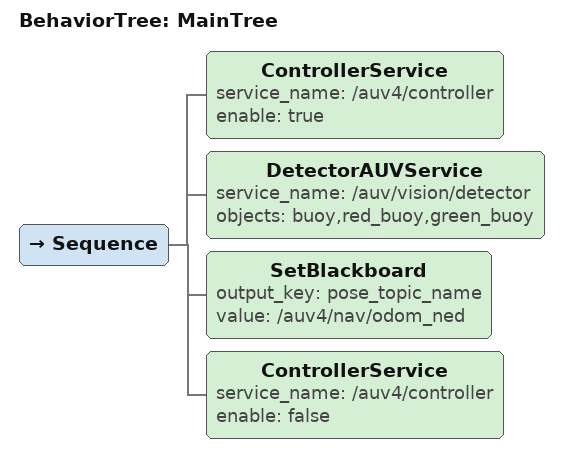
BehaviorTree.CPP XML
<root main_tree_to_execute="MainTree">
  <BehaviorTree ID="MainTree">
    <Sequence>
      <ControllerService service_name="/auv4/controller" enable="true"/>
      <DetectorAUVService service_name="/auv/vision/detector" objects="buoy,red_buoy,green_buoy"/>
      <SetBlackboard output_key="pose_topic_name" value="/auv4/nav/odom_ned"/>

      <ControllerService service_name="/auv4/controller" enable="false"/>
    </Sequence>
  </BehaviorTree>
</root>
